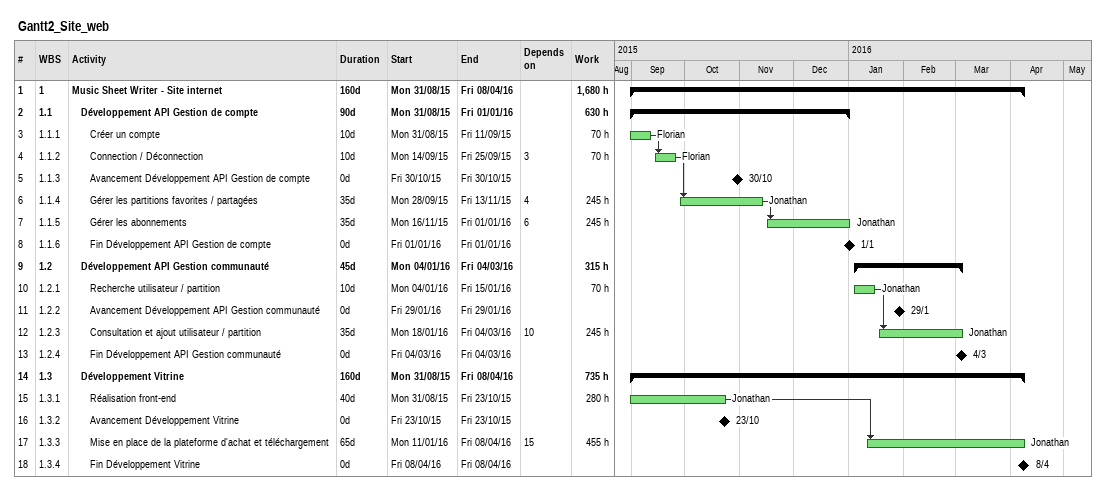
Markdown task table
Gantt2_Site_web

| ID | WBS | Task | Duration | Start | Finish | Predecessors | Resources | Work (h) |
|---|---|---|---|---|---|---|---|---|
| 1 | 1 | **Music Sheet Writer - Site internet** | 160d | 2015-08-31 | 2016-04-08 |  |  | 1680 |
| 2 | 1.1 | **Développement API Gestion de compte** | 90d | 2015-08-31 | 2016-01-01 |  |  | 630 |
| 3 | 1.1.1 | Créer un compte | 10d | 2015-08-31 | 2015-09-11 |  | Florian | 70 |
| 4 | 1.1.2 | Connection / Déconnection | 10d | 2015-09-14 | 2015-09-25 | 3 | Florian | 70 |
| 5 | 1.1.3 | Avancement Développement API Gestion de compte | 0d | 2015-10-30 | 2015-10-30 |  |  |  |
| 6 | 1.1.4 | Gérer les partitions favorites / partagées | 35d | 2015-09-28 | 2015-11-13 | 4 | Jonathan | 245 |
| 7 | 1.1.5 | Gérer les abonnements | 35d | 2015-11-16 | 2016-01-01 | 6 | Jonathan | 245 |
| 8 | 1.1.6 | Fin Développement API Gestion de compte | 0d | 2016-01-01 | 2016-01-01 |  |  |  |
| 9 | 1.2 | **Développement API Gestion communauté** | 45d | 2016-01-04 | 2016-03-04 |  |  | 315 |
| 10 | 1.2.1 | Recherche utilisateur / partition | 10d | 2016-01-04 | 2016-01-15 |  | Jonathan | 70 |
| 11 | 1.2.2 | Avancement Développement API Gestion communauté | 0d | 2016-01-29 | 2016-01-29 |  |  |  |
| 12 | 1.2.3 | Consultation et ajout utilisateur / partition | 35d | 2016-01-18 | 2016-03-04 | 10 | Jonathan | 245 |
| 13 | 1.2.4 | Fin Développement API Gestion communauté | 0d | 2016-03-04 | 2016-03-04 |  |  |  |
| 14 | 1.3 | **Développement Vitrine** | 160d | 2015-08-31 | 2016-04-08 |  |  | 735 |
| 15 | 1.3.1 | Réalisation front-end | 40d | 2015-08-31 | 2015-10-23 |  | Jonathan | 280 |
| 16 | 1.3.2 | Avancement Développement Vitrine | 0d | 2015-10-23 | 2015-10-23 |  |  |  |
| 17 | 1.3.3 | Mise en place de la plateforme d'achat et téléchargement | 65d | 2016-01-11 | 2016-04-08 | 15 | Jonathan | 455 |
| 18 | 1.3.4 | Fin Développement Vitrine | 0d | 2016-04-08 | 2016-04-08 |  |  |  |
